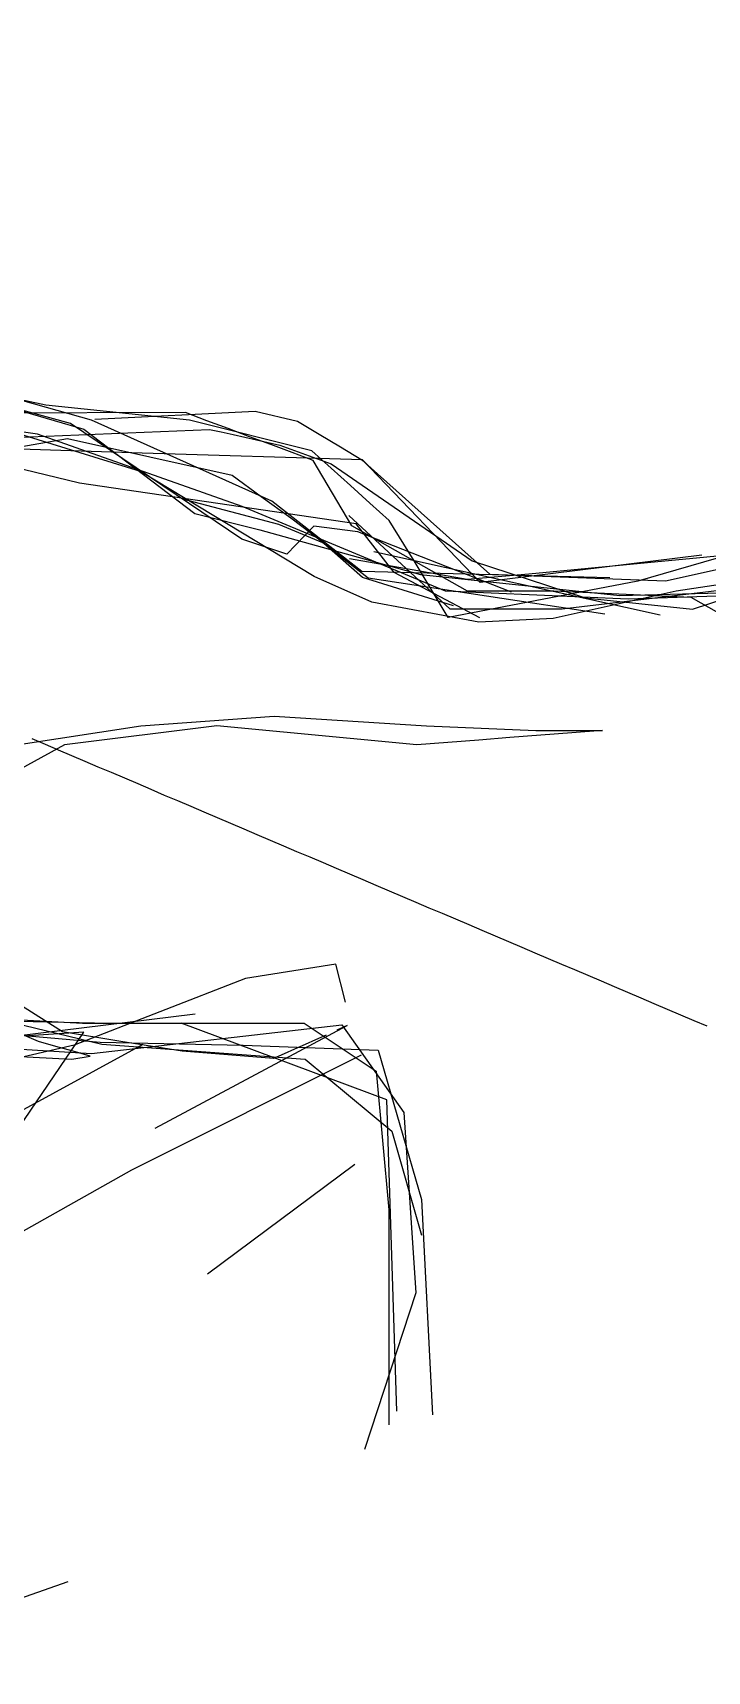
# Model space of a CAD drawing. Header units: metres. Extents: x 30 to 6769, y 117 to 5736.
# Drawn here: x 2312 to 2815, y 490 to 1712 of the extents above; entities that cross this region are included whole.
import ezdxf

# ---------------------------------------------------------------- set-up
doc = ezdxf.new("R2010")
doc.units = ezdxf.units.M
doc.layers.add('FLOOR_0', color=1, linetype='Continuous')
doc.layers.add('FLOOR_1', color=2, linetype='Continuous')

msp = doc.modelspace()

# ---------------------------------------------------------------- linework, layer by layer
at = {"layer": 'FLOOR_0', "color": 4}
for points in [[(2948.1, 1356.2), (2763.4, 1302.6), (2622.1, 1275.7), (2596.7, 1317.8), (2578, 1348), (2563.6, 1360.9), (2549.2, 1373.9), (2534.8, 1386.9), (2520.4, 1399.8), (2429.2, 1422.7), (2322.2, 1433.8), (2249.7, 1449.4), (2145.3, 1553.2), (2155.7, 1717.4), (2165.4, 1776.9), (2171.5, 1810.4), (2179.3, 1893.7), (2202.2, 2075.6), (2189, 2206.9)], [(2358.7, 1423.4), (2478.2, 1429.4), (2509.8, 1421.9), (2525.8, 1412.3), (2541.7, 1402.7), (2557.6, 1393.2), (2653, 1307.9), (2784, 1303), (2798.6, 1306.2), (2813.2, 1309.5), (2827.9, 1312.7)], [(2358.5, 973.1), (2232.2, 975.8), (2184.2, 967.9), (2160.5, 961.2), (2148, 984.1), (2138.6, 1015.4), (2135, 1095.8), (2128.5, 1251.1), (2119.5, 1367.7), (1948.1, 1403.4), (1907.4, 1427.9), (1828.4, 1416), (1742, 1397.5), (1767.3, 1397.8), (1806, 1400.1), (1844.8, 1402.4)], [(2285.7, 1409.2), (2444.2, 1415.8), (2452.9, 1413.9), (2461.7, 1411.9), (2470.4, 1410), (2479.2, 1408), (2488, 1406.1), (2496.7, 1404.1), (2534.8, 1390.2), (2640, 1317.8), (2724.1, 1290.3), (2804.2, 1281.9), (2926.3, 1321.8)], [(2811.1, 1322.1), (2646, 1301.6), (2558.3, 1393.2), (2394, 1398.1), (2280, 1401.9)], [(2137.2, 1260.5), (2148.6, 1070.5), (2166.9, 983.2), (2349.6, 973.1), (2514.8, 973.1), (2568.4, 937.4), (2577.8, 833.9), (2577.8, 673.7)]]:
    msp.add_lwpolyline(points, dxfattribs=at)
at = {"layer": 'FLOOR_0', "color": 3}
for points in [[(2902.6, 1311.8), (2792, 1295.1), (2700.4, 1274.8), (2644.9, 1272.1), (2618.3, 1277.1), (2591.7, 1282.1), (2565.2, 1287.1), (2522.3, 1306.2), (2392.7, 1384.4), (2226.2, 1435.9), (2170.4, 1511.3), (2162, 1644), (2158.9, 1708.4), (2158.4, 1773.4), (2171.9, 1954.3), (2175.4, 2159.6)], [(2931.9, 1295.2), (2756.3, 1289.2), (2620.1, 1295.2), (2468.4, 1358.3), (2315.9, 1412.2), (2152, 1435.6)], [(2149.5, 1063.9), (2199.4, 960.3), (2356.1, 950.6), (2542.9, 972), (2589.1, 906.5), (2597.9, 772.2), (2559.7, 655.2)], [(2545.5, 988.7), (2538.4, 1017.2), (2471, 1006.5), (2343.2, 956.8), (2250.9, 935.4)]]:
    msp.add_lwpolyline(points, dxfattribs=at)
at = {"layer": 'FLOOR_0', "color": 2}
for points in [[(2742.5, 1305.1), (2557.8, 1310), (2490.7, 1362.2), (2356.1, 1422.7), (2192.7, 1468.8), (2167.5, 1630.6), (2161.2, 1717.9), (2141, 1779.1), (2125.2, 1877.3), (2121.8, 1958.3), (2134.8, 2098.2)], [(3884.2, 1223.4), (3685.8, 1258), (3565.7, 1268.3), (3538.2, 1271.3), (3524, 1274.9), (3509.7, 1278.5), (3495.5, 1282), (3481.3, 1285.6), (3467, 1289.1), (3452.8, 1292.7), (3418.2, 1302.2), (3320, 1323.6), (3177.8, 1328.7), (3078.9, 1328.7), (2859.2, 1324.7), (2682.3, 1307.8), (2636.3, 1304), (2548.6, 1319.3)], [(2206.6, 953.2), (2341.6, 946.3), (2355.3, 948.5), (2342.5, 952.2), (2329.7, 955.8), (2316.8, 959.5), (2222.6, 999.8)]]:
    msp.add_lwpolyline(points, dxfattribs=at)
at = {"layer": 'FLOOR_0', "color": 1}
for points in [[(2146.5, 1772), (2150.2, 1634.7), (2183.3, 1500.5), (2283.8, 1435.3), (2350.5, 1415.9), (2433.3, 1353.1), (2481.8, 1341), (2601.5, 1307.7), (2749.9, 1292), (2871.7, 1295.1)], [(2927, 1220.5), (2803.1, 1290.4), (2700.7, 1295.2), (2636.4, 1295.2), (2550.2, 1343.9), (2521.5, 1392.6), (2505.7, 1398.5), (2489.8, 1404.5), (2474, 1410.4), (2458.1, 1416.4), (2442.3, 1422.3), (2426.4, 1428.3), (2279.3, 1427.8)], [(2645.7, 1275.4), (2581.9, 1309.1), (2553.6, 1345.5), (2347.2, 1375.7), (2197.5, 1412.1)], [(3596.1, 1283.4), (3546.6, 1375.6), (3530.1, 1374.5), (3515, 1365.7), (3500, 1357), (3485, 1348.2), (3469.9, 1339.4), (3367.9, 1310.5), (3232.6, 1316.1), (3196.2, 1319.4), (3118.7, 1322), (2908.1, 1317.3), (2866.3, 1300.6), (2707, 1281.7), (2650.4, 1281.7), (2623.6, 1281.7), (2548.1, 1351.7)], [(2738.9, 1278.1), (2562.5, 1304.8), (2528.6, 1331.3), (2495.8, 1345), (2424.2, 1363.7)], [(2566.6, 1324.8), (2780, 1277.6)], [(2148.6, 1091), (2197.3, 1011.5), (2289.1, 975.6), (2364, 957.4), (2515.4, 946.3), (2580.1, 892.5), (2602.2, 815.2)]]:
    msp.add_lwpolyline(points, dxfattribs=at)
at = {"layer": 'FLOOR_0', "color": 5}
for points in [[(2669.2, 1294.5), (2554.7, 1339.4), (2522, 1343.6), (2501.8, 1322.7), (2490.6, 1326.5), (2479.5, 1330.2), (2468.3, 1333.9), (2340.5, 1420.2), (2216, 1454.3)], [(2531.2, 964.3), (2523.3, 960.8), (2515.4, 957.3), (2507.6, 953.8), (2499.7, 950.3), (2491.8, 946.8), (2423.7, 952.3), (2378.1, 959.4), (2334.6, 966.6), (2260.3, 1013.7)], [(2148.8, 973.1), (2157.6, 973.1), (2166.4, 973.1), (2175.1, 973.1), (2183.9, 973.1), (2192.7, 973.1), (2201.4, 973.1), (2362.6, 959.1), (2469.3, 956.7), (2569.9, 953), (2602.2, 841.8), (2610.5, 681.2)]]:
    msp.add_lwpolyline(points, dxfattribs=at)
at = {"layer": 'FLOOR_0', "color": 7}
msp.add_lwpolyline([(2626.1, 1284.4), (2558.3, 1305.5), (2527.5, 1332.5), (2504.7, 1349.6), (2482.8, 1365.5), (2461, 1381.4), (2338.3, 1408.9), (2190.2, 1383)], dxfattribs=at)
at = {"layer": 'FLOOR_0', "color": 6}
msp.add_lwpolyline([(2433.6, 979.8), (2265.8, 959.2), (2255.3, 957.7), (2244.8, 956.2), (2234.4, 954.7), (2223.9, 953.2), (2213.4, 951.7), (2203, 950.2), (2192.5, 948.7), (2182, 947.2), (2180, 944.5), (2192.5, 939.8), (2205, 935.2), (2217.4, 930.5), (2226.4, 928.8), (2186.7, 968.5), (2156.1, 1030.3), (2148.6, 1136.5), (2142.4, 1289.1), (2272.7, 1369)], dxfattribs=at)
at = {"layer": 'FLOOR_1', "color": 3}
for points in [[(2300.6, 1180.7), (2392.9, 1194.9), (2492.3, 1202), (2605.9, 1194.9), (2687.5, 1191.3), (2737.2, 1191.3), (2714.2, 1189.5), (2691.1, 1187.8), (2668, 1186), (2644.9, 1184.2), (2621.9, 1182.4), (2598.8, 1180.7), (2449.7, 1194.9), (2336.1, 1180.7), (2258, 1138)], [(2442.6, 786.2), (2552.6, 867.9)]]:
    msp.add_lwpolyline(points, dxfattribs=at)
at = {"layer": 'FLOOR_1', "color": 1}
for points in [[(2815.2, 970.8), (2805.3, 975), (2795.5, 979.2), (2785.6, 983.4), (2775.7, 987.6), (2765.9, 991.8), (2756, 996), (2746.1, 1000.2), (2736.3, 1004.4), (2726.4, 1008.6), (2716.5, 1012.8), (2706.7, 1017), (2696.8, 1021.2), (2686.9, 1025.4), (2677.1, 1029.6), (2667.2, 1033.8), (2657.3, 1038), (2647.5, 1042.2), (2637.6, 1046.4), (2627.7, 1050.6), (2617.9, 1054.8), (2608, 1059), (2598.1, 1063.2), (2588.3, 1067.4), (2578.4, 1071.6), (2568.5, 1075.8), (2558.7, 1080), (2548.8, 1084.2), (2538.9, 1088.4), (2529.1, 1092.6), (2519.2, 1096.8), (2509.3, 1101), (2499.5, 1105.2), (2489.6, 1109.4), (2479.7, 1113.6), (2469.9, 1117.8), (2460, 1122), (2450.1, 1126.2), (2440.3, 1130.4), (2430.4, 1134.6), (2420.5, 1138.8), (2410.7, 1143), (2400.8, 1147.3), (2390.9, 1151.5), (2381.1, 1155.7), (2371.2, 1159.9), (2361.3, 1164.1), (2351.5, 1168.3), (2341.6, 1172.5), (2331.7, 1176.7), (2321.9, 1180.9), (2312, 1185.1)], [(2583.8, 683.9), (2576.4, 916.1), (2423.1, 973.1)], [(1806.6, 777.3), (1832.4, 553.4), (2019.4, 524.3), (2233.8, 654.3), (2248.9, 753.2), (2224.9, 864.8), (2394.8, 957.6)], [(1777.6, 680.8), (1906.2, 523.1), (2157, 492.9), (2338.8, 556.8)]]:
    msp.add_lwpolyline(points, dxfattribs=at)
at = {"layer": 'FLOOR_1', "color": 4}
msp.add_lwpolyline([(1758.8, 833.8), (1752.9, 677.8), (1752.9, 609.2), (1778.8, 516.8), (1836.2, 516.8), (1884.3, 501.4), (1953.9, 490), (2067.8, 491.8), (2154.5, 493.4), (2194.8, 514), (2202.2, 548.6), (2216.7, 707.5), (2284, 868.8), (2350.5, 966.4), (2309.3, 963.7)], dxfattribs=at)
at = {"layer": 'FLOOR_1', "color": 5}
msp.add_lwpolyline([(2403.6, 894.8), (2546.9, 971.3), (2539, 967.8)], dxfattribs=at)
at = {"layer": 'FLOOR_1', "color": 6}
msp.add_lwpolyline([(1778.4, 745.2), (1787.8, 578.6), (1791.5, 525.9), (1822, 506.6), (1872.1, 512.2), (1948.8, 519.3), (2134, 500.1), (2232.8, 588.1), (2229.1, 775.3), (2386.3, 863.9), (2557.4, 949.5)], dxfattribs=at)

doc.saveas('drawing.dxf')
